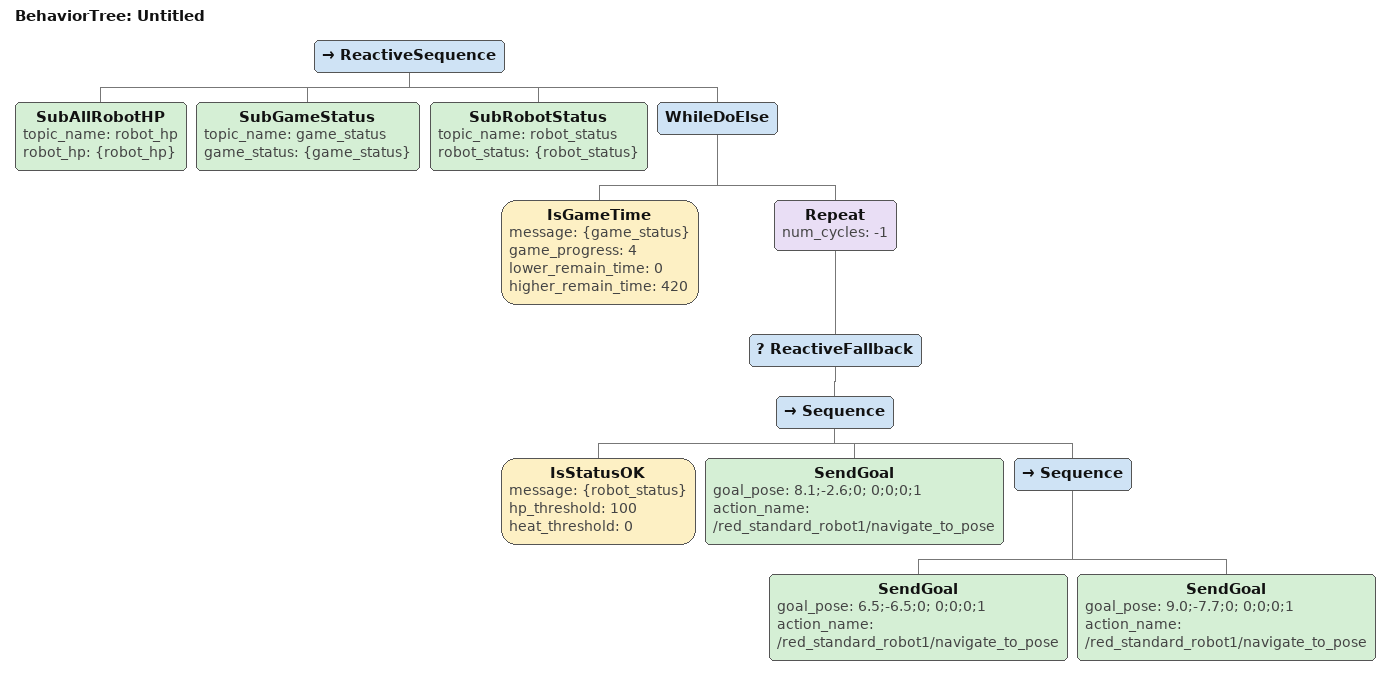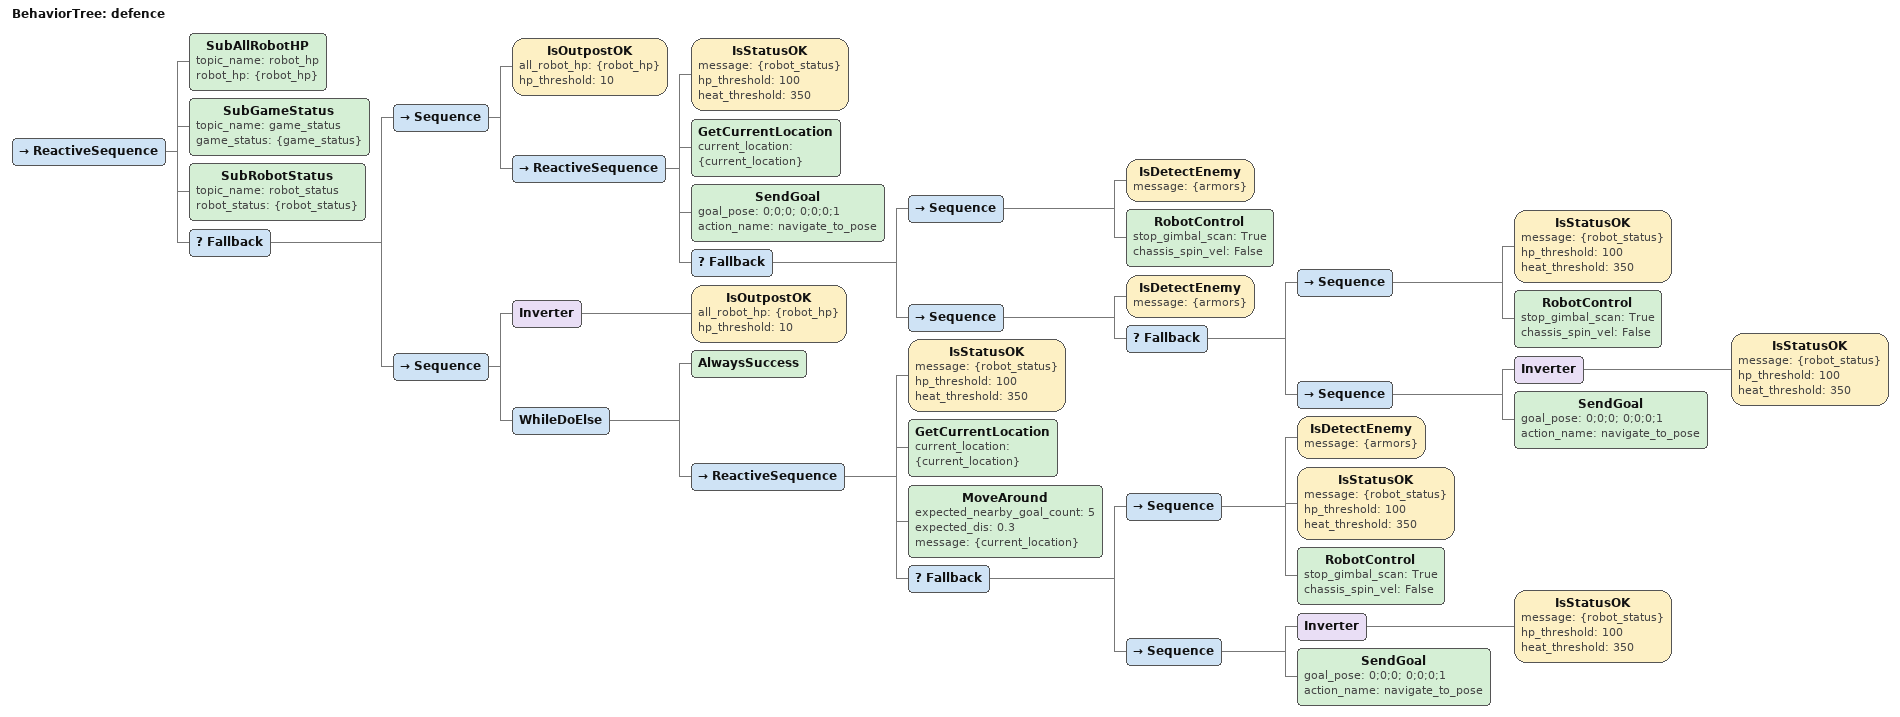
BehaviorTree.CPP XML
<?xml version="1.0" encoding="UTF-8"?>
<root BTCPP_format="4">
  <BehaviorTree ID="Untitled">
    <ReactiveSequence>
      <SubAllRobotHP topic_name="robot_hp"
                     robot_hp="{robot_hp}"/>
      <SubGameStatus topic_name="game_status"
                     game_status="{game_status}"/>
      <SubRobotStatus topic_name="robot_status"
                      robot_status="{robot_status}"/>
      <WhileDoElse>
        <IsGameTime message="{game_status}"
                    game_progress="4"
                    lower_remain_time="0"
                    higher_remain_time="420"/>
        <Repeat num_cycles="-1">
          <ReactiveFallback>
            <Sequence>
              <IsStatusOK message="{robot_status}"
                          hp_threshold="100"
                          heat_threshold="0"/>
              <SendGoal goal_pose="8.1;-2.6;0; 0;0;0;1"
                        action_name="/red_standard_robot1/navigate_to_pose"/>
              <Sequence>
                <SendGoal goal_pose="6.5;-6.5;0; 0;0;0;1"
                          action_name="/red_standard_robot1/navigate_to_pose"/>
                <SendGoal goal_pose="9.0;-7.7;0; 0;0;0;1"
                          action_name="/red_standard_robot1/navigate_to_pose"/>
              </Sequence>
            </Sequence>
          </ReactiveFallback>
        </Repeat>
      </WhileDoElse>
    </ReactiveSequence>
  </BehaviorTree>

  <BehaviorTree ID="defence">
    <ReactiveSequence>
      <SubAllRobotHP topic_name="robot_hp"
                     robot_hp="{robot_hp}"/>
      <SubGameStatus topic_name="game_status"
                     game_status="{game_status}"/>
      <SubRobotStatus topic_name="robot_status"
                      robot_status="{robot_status}"/>
      <Fallback>
        <Sequence>
          <IsOutpostOK all_robot_hp="{robot_hp}"
                       hp_threshold="10"/>
          <ReactiveSequence>
            <IsStatusOK message="{robot_status}"
                        hp_threshold="100"
                        heat_threshold="350"/>
            <GetCurrentLocation current_location="{current_location}"/>
            <SendGoal goal_pose="0;0;0; 0;0;0;1"
                      action_name="navigate_to_pose"/>
            <Fallback>
              <Sequence>
                <IsDetectEnemy message="{armors}"/>
                <RobotControl stop_gimbal_scan="True"
                              chassis_spin_vel="False"/>
              </Sequence>
              <Sequence>
                <IsDetectEnemy message="{armors}"/>
                <Fallback>
                  <Sequence>
                    <IsStatusOK message="{robot_status}"
                                hp_threshold="100"
                                heat_threshold="350"/>
                    <RobotControl stop_gimbal_scan="True"
                                  chassis_spin_vel="False"/>
                  </Sequence>
                  <Sequence>
                    <Inverter>
                      <IsStatusOK message="{robot_status}"
                                  hp_threshold="100"
                                  heat_threshold="350"/>
                    </Inverter>
                    <SendGoal goal_pose="0;0;0; 0;0;0;1"
                              action_name="navigate_to_pose"/>
                  </Sequence>
                </Fallback>
              </Sequence>
            </Fallback>
          </ReactiveSequence>
        </Sequence>
        <Sequence>
          <Inverter>
            <IsOutpostOK all_robot_hp="{robot_hp}"
                         hp_threshold="10"/>
          </Inverter>
          <WhileDoElse>
            <AlwaysSuccess/>
            <ReactiveSequence>
              <IsStatusOK message="{robot_status}"
                          hp_threshold="100"
                          heat_threshold="350"/>
              <GetCurrentLocation current_location="{current_location}"/>
              <MoveAround expected_nearby_goal_count="5"
                          expected_dis="0.3"
                          message="{current_location}"/>
              <Fallback>
                <Sequence>
                  <IsDetectEnemy message="{armors}"/>
                  <IsStatusOK message="{robot_status}"
                              hp_threshold="100"
                              heat_threshold="350"/>
                  <RobotControl stop_gimbal_scan="True"
                                chassis_spin_vel="False"/>
                </Sequence>
                <Sequence>
                  <Inverter>
                    <IsStatusOK message="{robot_status}"
                                hp_threshold="100"
                                heat_threshold="350"/>
                  </Inverter>
                  <SendGoal goal_pose="0;0;0; 0;0;0;1"
                            action_name="navigate_to_pose"/>
                </Sequence>
              </Fallback>
            </ReactiveSequence>
          </WhileDoElse>
        </Sequence>
      </Fallback>
    </ReactiveSequence>
  </BehaviorTree>

</root>
